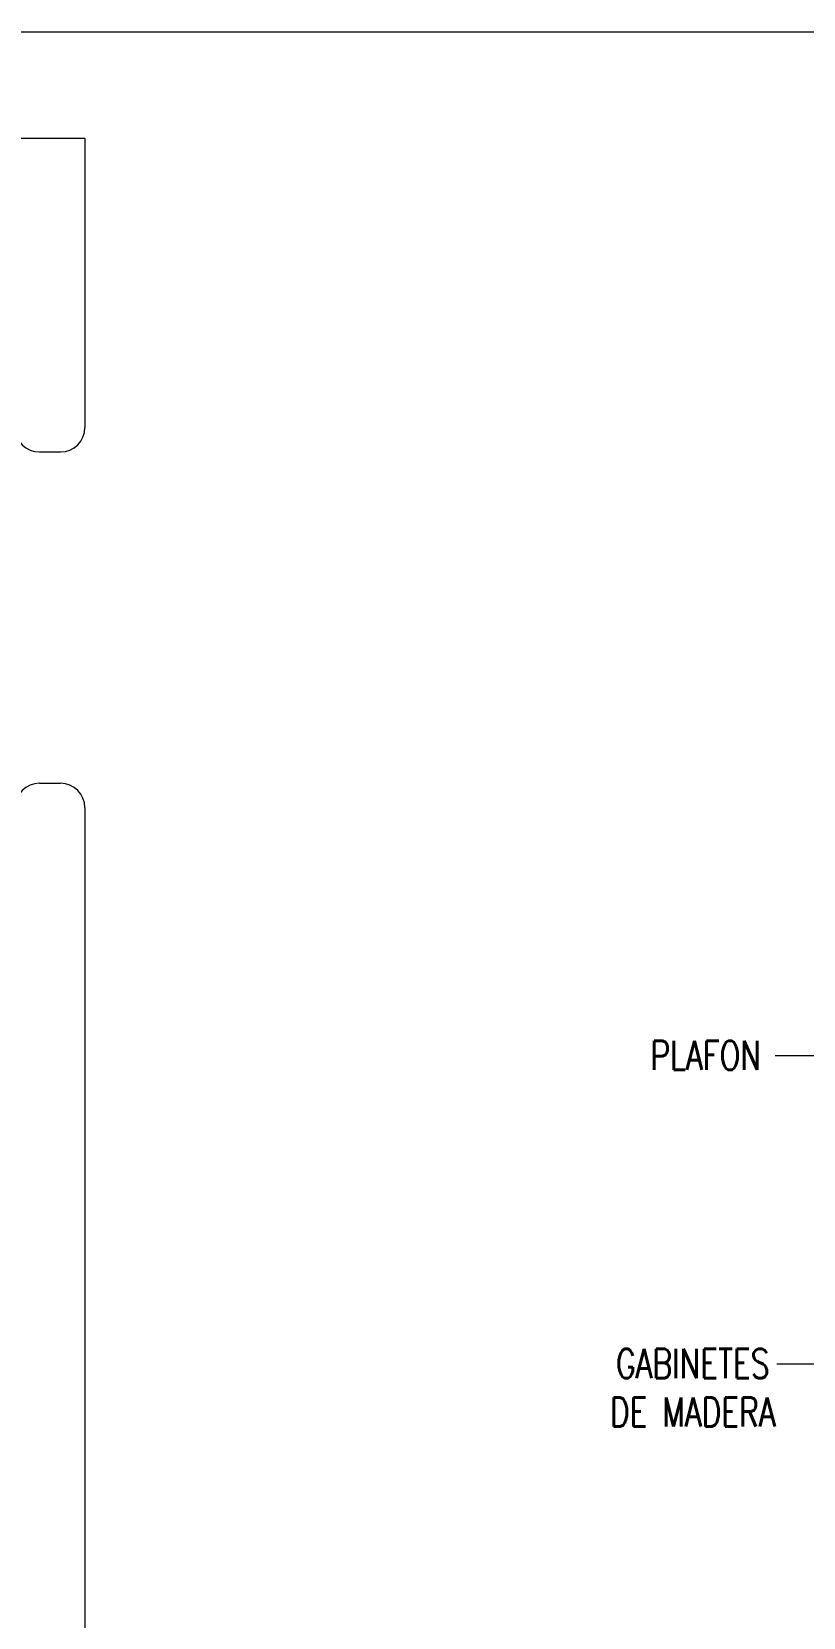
# Model space of a CAD drawing. Header units: metres. Extents: x 113 to 2416, y -346 to 476.
# Drawn here: x 263.466 to 265.678, y -140.839 to -136.293 of the extents above; entities that cross this region are included whole.
import ezdxf

# ---------------------------------------------------------------- set-up
doc = ezdxf.new("R2010")
doc.units = ezdxf.units.M
doc.layers.get('Defpoints').update_dxf_attribs({"color": 6})
doc.layers.add('A-WALL', color=250, linetype='Continuous', lineweight=20)
doc.layers.add('textos', color=7, linetype='Continuous', lineweight=0)
doc.styles.add('Arch-Dim', font='romans.shx', dxfattribs={"width": 0.75})

msp = doc.modelspace()

# ---------------------------------------------------------------- linework, layer by layer
at = {"layer": 'A-WALL'}
for p, q in [((260.8882, -136.5977), (263.6182, -136.5977)), ((263.6182, -136.5977), (263.6182, -137.4277)), ((263.4882, -137.4977), (263.5482, -137.4977)), ((263.4882, -138.4477), (263.5482, -138.4477)), ((263.6182, -138.5177), (263.6182, -142.5977))]:
    msp.add_line(p, q, dxfattribs=at)
for centre, start, end in [((263.4882, -137.4277), 180, 270), ((263.5482, -137.4277), 270, 0), ((263.4882, -138.5177), 90, 180), ((263.5482, -138.5177), 0, 90)]:
    msp.add_arc(centre, 0.07, start, end, dxfattribs=at)
at = {"layer": 'Defpoints', "lineweight": 13}
msp.add_lwpolyline([(259.3643, -136.2928), (278.1304, -136.2928), (278.1304, -149.8891), (259.3643, -149.8891)], close=True, dxfattribs=at)
at = {"layer": 'textos'}
for p, q in [((266.4342, -139.2295, 0.0976), (265.5977, -139.2295, 0.0976)), ((266.1844, -140.1131, 0.0976), (265.6027, -140.1131, 0.0976))]:
    msp.add_line(p, q, dxfattribs=at)

# ---------------------------------------------------------------- texts
at = {"layer": 'textos', "char_height": 0.326944, "width": 3.010068, "attachment_point": 3, "style": 'Arch-Dim'}
for s, insert in [('\\pxsm1,qc;{\\H0.2554x;PLAFON}', (266.9036, -139.1863, -0.0976)), ('\\pxsm1,qc;{\\H0.2554x;GABINETES\\PDE MADERA}', (266.8666, -140.0698, -0.0976))]:
    msp.add_mtext(s, dxfattribs=dict(at, insert=insert))

doc.saveas('drawing.dxf')
